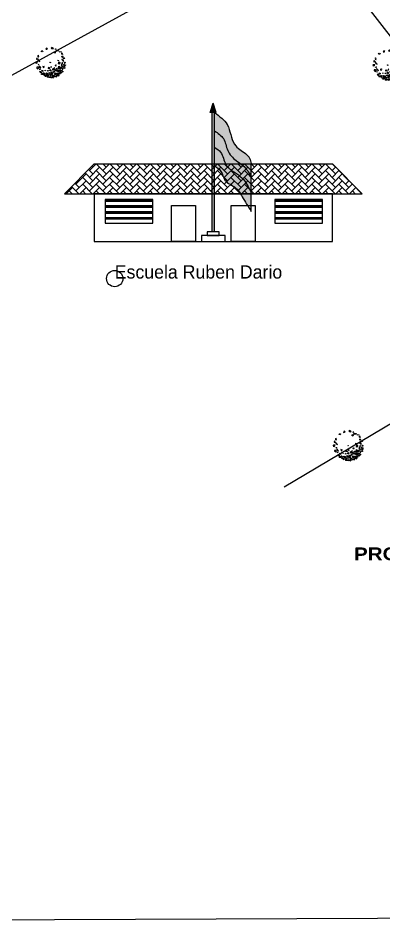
# Model space of a CAD drawing. Extents: x 604418 to 606014, y 1310869 to 1312555.
# Drawn here: x 605652.2 to 605706, y 1310911 to 1311044.6 of the extents above; entities that cross this region are included whole.
import ezdxf

# ---------------------------------------------------------------- set-up
doc = ezdxf.new("R2010")
doc.units = 0
doc.header["$MEASUREMENT"] = 0
doc.layers.get('0').update_dxf_attribs({"color": 10})
doc.layers.add('Camino', color=43, linetype='Continuous', lineweight=15)
doc.layers.add('Casas', color=47, linetype='Continuous', lineweight=25)
for name, color, linetype in [('INFO', 4, 'Continuous'), ('LANDSCAPE', 94, 'Continuous'), ('SIMBOLOS', 7, 'Continuous'), ('SITIOS_INTERES_CN', 7, 'Continuous'), ('TEXTO', 2, 'Continuous'), ('VPORTS', 7, 'Continuous')]:
    doc.layers.add(name, color=color, linetype=linetype)
doc.styles.add('ARIAL', font='')
doc.styles.add('ATTR', font='romans.shx', dxfattribs={"width": 0.8, "height": 0.7})
doc.styles.get('ARIAL').set_extended_font_data('Arial Black', bold=True)
doc.linetypes.add('RAYAXXX', pattern='A,0.8,["XXX",Standard,S=0.08,R=0,X=0,Y=-0.04],-0.22', length=1.02)
pattern_1 = [(0, (-972984.01644, -2512526.4923), (0, 0.87657768338), []), (0, (-972984.01644, -2512526.3827), (0, 0.87657768338), []), (0, (-972984.01644, -2512526.2731), (0, 0.87657768338), [])]

# ---------------------------------------------------------------- blocks, each defined once
blk = doc.blocks.new('SIMBOLOS_N_41')
at = {"layer": 'SIMBOLOS', "color": 0}
blk.add_circle((0, 0), 3, dxfattribs=at)
blk = doc.blocks.new('A$C70497720')
at = {"layer": 'Camino', "linetype": 'Continuous'}
for color, points in [(2, [(0, 13.32), (-0.44, 11.92), (-0.18, 11.92), (0.18, 11.92), (0.44, 11.92)]), (256, [(0.18, 11.92), (-0.18, 11.92), (-0.18, -5.61), (0.18, -5.61)])]:
    blk.add_hatch(color=color, dxfattribs=at).paths.add_polyline_path(points)
h = blk.add_hatch(color=5, dxfattribs=at)
edge = h.paths.add_edge_path()
edge.add_spline(control_points=[(5.58, 4.43), (5.52, 4.7), (5.31, 5.61), (4.09, 6.29), (2.57, 7.68), (2.52, 10.27), (0.91, 11.4), (0.18, 11.92)], knot_values=[0, 0, 0, 0, 0.83026, 2.725036, 3.843481, 6.916055, 9.494105, 9.494105, 9.494105, 9.494105], degree=3, periodic=0)
edge.add_line((0.18, 11.92), (0.18, 9.23))
edge.add_spline(control_points=[(0.18, 9.23), (0.68, 8.9), (1.74, 8.22), (1.94, 6.24), (3.12, 4.96), (4.63, 4.09), (5.21, 3.15), (5.57, 2.56)], knot_values=[0, 0, 0, 0, 1.725499, 3.574944, 5.511365, 6.722625, 8.746062, 8.746062, 8.746062, 8.746062], degree=3, periodic=0)
edge.add_line((5.57, 2.56), (5.58, 4.43))
h = blk.add_hatch(color=7, dxfattribs=at)
edge = h.paths.add_edge_path()
edge.add_spline(control_points=[(5.57, 2.56), (5.21, 3.15), (4.63, 4.09), (3.12, 4.96), (1.94, 6.24), (1.74, 8.22), (0.68, 8.9), (0.18, 9.23)], knot_values=[0, 0, 0, 0, 2.023437, 3.234697, 5.171119, 7.020563, 8.746062, 8.746062, 8.746062, 8.746062], degree=3, periodic=0)
edge.add_line((0.18, 9.23), (0.18, 6.83))
edge.add_spline(control_points=[(0.18, 6.83), (0.52, 6.61), (1.42, 6.03), (1.59, 4.22), (3.02, 3.21), (4.6, 2.16), (5.19, 0.95), (5.57, 0.17)], knot_values=[0, 0, 0, 0, 1.170276, 3.09532, 4.81941, 6.200125, 8.743699, 8.743699, 8.743699, 8.743699], degree=3, periodic=0)
edge.add_line((5.57, 0.17), (5.57, 2.56))
h = blk.add_hatch(color=5, dxfattribs=at)
edge = h.paths.add_edge_path()
edge.add_spline(control_points=[(5.57, 0.17), (5.19, 0.95), (4.6, 2.16), (3.02, 3.21), (1.59, 4.22), (1.42, 6.03), (0.52, 6.61), (0.18, 6.83)], knot_values=[0, 0, 0, 0, 2.543575, 3.924289, 5.64838, 7.573424, 8.743699, 8.743699, 8.743699, 8.743699], degree=3, periodic=0)
edge.add_line((0.18, 6.83), (0.18, 4.07))
edge.add_spline(control_points=[(0.18, 4.07), (0.54, 3.85), (1.32, 3.37), (1.57, 1.65), (3.39, 1.09), (4.39, -0.74), (5.12, -1.89), (5.57, -2.59)], knot_values=[0, 0, 0, 0, 1.23061, 2.638736, 4.614147, 6.20753, 8.726821, 8.726821, 8.726821, 8.726821], degree=3, periodic=0)
edge.add_line((5.57, -2.59), (5.57, 0.17))
at = {"layer": 'Casas'}
h = blk.add_hatch(dxfattribs=at)
h.set_pattern_fill('AR-HBONE', color=256, scale=0.175316, style=0)
h.set_pattern_definition([(45, (-972976.2348, -2512533.5764), (8e-17, 0.99173443864), [2.1037864401, -0.7012621467]), (135, (-972975.7389, -2512533.0805), (8e-17, 0.99173443864), [2.1037864401, -0.7012621467])])
h.paths.add_polyline_path([(-17.53, 4.38), (-21.91, 0), (21.91, 0), (17.53, 4.38)])
h = blk.add_hatch(dxfattribs=at)
h.set_pattern_fill('PLAST', color=256, scale=3.506311, style=0)
h.set_pattern_definition(pattern_1)
h.paths.add_polyline_path([(-15.89, -4.35), (-8.87, -4.35), (-8.87, -0.84), (-15.89, -0.84)])
h = blk.add_hatch(dxfattribs=at)
h.set_pattern_fill('PLAST', color=256, scale=3.506311, style=0)
h.set_pattern_definition(pattern_1)
h.paths.add_polyline_path([(16.05, -4.35), (16.05, -0.84), (9.03, -0.84), (9.03, -4.35)])
at = {"layer": 'Camino', "linetype": 'Continuous'}
blk.add_lwpolyline([(0, -7.01), (-0.88, -7.01)], dxfattribs=at)
for points in [[(0.18, 11.92), (2.05, 10.15), (3.13, 7.28), (3.92, 6.49), (5.33, 5.22), (5.58, 4.43)], [(0.18, 9.23), (1.49, 8.1), (2.12, 6.37), (3.36, 4.88), (4.34, 4.17), (5.57, 2.56)]]:
    blk.add_spline(points, degree=3, dxfattribs=at)
at = {"layer": 'Casas'}
for points in [[(-0.18, -5.61), (-0.18, 11.92)], [(0.18, -5.61), (0.18, 11.92)], [(-17.53, 4.38), (-21.91, 0)], [(-17.53, 4.38), (17.53, 4.38)], [(17.53, 4.38), (21.91, 0)], [(-21.91, 0), (21.91, 0)]]:
    blk.add_lwpolyline(points, dxfattribs=at)
for points in [[(-17.53, -7.01), (17.53, -7.01), (17.53, 0), (-17.53, 0)], [(-15.89, -0.84), (-15.89, -4.35), (-8.87, -4.35), (-8.87, -0.84)], [(9.03, -0.84), (9.03, -4.35), (16.05, -4.35), (16.05, -0.84)], [(-6.14, -7.01), (-6.14, -1.75), (-2.63, -1.75), (-2.63, -7.01)], [(2.63, -7.01), (2.63, -1.75), (6.14, -1.75), (6.14, -7.01)], [(-1.75, -6.14), (-1.75, -7.01), (1.75, -7.01), (1.75, -6.14)], [(-0.88, -6.14), (0.88, -6.14), (0.88, -5.61), (-0.88, -5.61)]]:
    blk.add_lwpolyline(points, close=True, dxfattribs=at)
at = {"layer": 'INFO'}
for points in [[(-0.44, 11.92), (0, 13.32)], [(0.44, 11.92), (0, 13.32)], [(-0.18, 11.92), (-0.44, 11.92)], [(0.18, 11.92), (-0.18, 11.92)], [(0.18, 11.92), (0.44, 11.92)], [(5.57, -2.59), (5.57, 0.17), (5.57, 2.56), (5.58, 4.43)], [(0, -7.01), (0.88, -7.01)]]:
    blk.add_lwpolyline(points, dxfattribs=at)
for points in [[(0.18, 11.92), (2.05, 10.15), (3.13, 7.28), (3.92, 6.49), (5.33, 5.22), (5.58, 4.43)], [(0.18, 9.23), (1.49, 8.1), (2.12, 6.37), (3.36, 4.88), (4.34, 4.17), (5.57, 2.56)], [(0.18, 6.83), (1.08, 6.09), (1.85, 4.32), (3.11, 3.15), (4.21, 2.32), (5.57, 0.17)], [(0.18, 4.07), (1.13, 3.29), (1.72, 2.01), (3.31, 0.84), (4.25, -0.45), (5.57, -2.59)]]:
    blk.add_spline(points, degree=3, dxfattribs=at)
blk = doc.blocks.new('DEC1')
for points in [[(-44.561383, 31.831348), (-39.273253, 31.705098), (-39.604093, 34.382268), (-36.824663, 35.356908), (-40.368063, 38.431048), (-41.276543, 35.116178)], [(-38.104163, 42.886048), (-35.982343, 39.207198), (-33.437553, 39.947208), (-31.223573, 43.364378)], [(-31.801213, 37.372358), (-27.415503, 38.148518), (-25.333863, 42.636518), (-27.944843, 42.431948), (-29.220293, 39.953298)], [(-27.902623, 48.490098), (-28.642653, 45.945318), (-26.266303, 45.915268), (-25.694743, 47.690008)], [(-22.482173, 47.292998), (-22.915303, 48.664658), (-25.556323, 50.836408), (-20.701343, 52.081818), (-20.707443, 47.864548)], [(-17.061733, 46.095918), (-21.688173, 40.867878), (-18.577893, 39.165388), (-13.789101, 40.946228), (-14.889992, 43.454908), (-16.965533, 43.184148)], [(-17.825703, 50.144688), (-15.340965, 55.637398), (-11.893769, 55.475018), (-12.802246, 52.160138), (-14.540878, 53.429518), (-15.347061, 51.420148), (-14.679306, 50.283108)], [(-12.70607, 49.248398), (-13.313744, 45.632738), (-10.937401, 45.602688), (-9.258873, 49.086028)], [(-10.286347, 57.002498), (-6.636353, 53.173978), (-4.977264, 55.300948), (-2.322731, 54.024758), (-2.654549, 58.704078), (-5.640907, 57.002498)], [(-7.299988, 42.539188), (-9.290886, 39.136068), (-5.640907, 37.859878), (-3.981812, 39.136068)], [(-2.654549, 51.047028), (-4.645447, 48.494678), (-3.318176, 45.091538), (-1.990913, 46.793108)], [(2.322716, 47.218508), (-1.327278, 43.815368), (-0.66365, 40.412228), (3.318161, 37.009098), (6.636337, 38.710668), (2.654526, 40.837618), (5.309077, 44.666158)], [(2.096443, 60.253408), (0.995445, 56.151728), (3.318161, 54.875548), (7.299967, 55.726328)], [(2.654526, 51.897798), (6.304517, 49.345458), (10.949967, 51.047028), (8.959067, 52.748598), (6.304517, 51.897798)], [(10.949967, 39.136068), (9.622697, 36.158308), (10.618147, 33.605958), (10.949967, 36.158308)], [(13.272677, 57.002498), (10.949967, 55.726328), (12.609047, 54.024758), (14.268137, 54.875548)], [(19.245397, 47.643888), (12.277227, 47.218508), (13.272677, 43.815368), (17.918117, 41.688418), (18.913577, 44.240768), (17.254487, 45.516938)], [(15.927217, 35.307528), (16.922667, 29.777438), (14.268137, 28.075868), (17.918117, 26.799688), (19.245397, 31.479008)], [(16.259037, 52.323198), (16.922667, 53.599378), (16.590857, 57.002498), (20.904477, 54.450148), (17.918117, 51.472418)], [(21.568117, 51.047028), (27.209017, 53.173978), (29.531737, 50.621628), (26.545377, 48.920058), (26.213557, 51.047028), (24.222657, 50.196248), (23.890837, 48.920058)], [(24.554477, 46.793108), (21.568117, 44.666158), (23.227197, 42.964588), (26.877177, 44.240768)], [(23.890837, 30.202838), (21.568117, 37.009098), (25.218107, 32.329788)], [(25.549927, 37.859878), (32.186277, 39.561448), (34.177167, 43.389968), (33.181717, 35.307528), (29.199917, 34.882128)], [(31.522627, 48.069288), (29.863537, 46.367708), (28.536287, 43.389968), (32.186277, 45.516938)], [(36.831707, 44.240768), (35.836257, 42.539188), (37.163527, 41.263018), (40.481707, 41.688418)], [(37.495347, 38.285278), (35.836257, 35.732928), (38.158977, 34.031358), (41.477157, 34.031358), (38.158977, 35.307528)], [(40.813507, 40.412228), (40.481707, 39.136068), (42.804427, 37.434478), (45.458957, 37.859878)], [(-52.427143, -0.850769), (-55.081683, 0.4254), (-56.077133, -5.104706), (-55.081683, -6.380875), (-50.436243, -6.380875), (-51.099873, -5.104706), (-53.754413, -4.253914)], [(-52.427143, 19.568028), (-50.104423, 20.844198), (-46.786243, 17.441068), (-49.108973, 14.888718), (-53.754413, 14.463338), (-54.418043, 17.441068)], [(-48.445333, 5.530108), (-46.786243, 3.828518), (-44.795343, 5.104708)], [(-45.127153, 9.784018), (-44.463523, 14.463338), (-38.490813, 18.717258), (-39.818083, 15.739508)], [(-42.472623, 24.672728), (-44.131713, 23.396548), (-42.804433, 22.971158)], [(-32.518103, 32.329788), (-36.831723, 28.075868), (-31.854473, 28.926648)], [(-30.195383, 13.187148), (-28.536293, 17.866458), (-25.218123, 16.164898), (-26.213573, 13.187148), (-27.872663, 14.463338)], [(-22.563583, 30.628218), (-22.563583, 28.501248), (-21.568133, 29.352038)], [(-12.277245, 32.755178), (-14.599968, 30.628218), (-13.604515, 29.777438), (-11.2818, 30.628218)], [(-5.640907, 20.844198), (-7.963623, 18.291858), (-11.2818, 20.418808), (-11.2818, 22.120378), (-7.963623, 20.844198), (-4.313629, 22.971158)], [(-1.990913, 33.180578), (-4.977264, 30.628218), (-3.318176, 27.225088), (-0.99546, 30.202838)], [(-0.66365, 1.276169), (-2.322731, 0.4254), (-1.327278, -0.425384), (0, 0)], [(-0.66365, 18.717258), (0.663628, 19.142638), (1.659081, 17.441068), (-0.66365, 16.590288)], [(6.636337, 30.628218), (6.304517, 25.523518), (13.272677, 21.269598), (14.931767, 22.120378), (9.290877, 25.098128), (12.277227, 29.352038)], [(18.581767, 15.739508), (16.922667, 13.187148), (19.245397, 11.060198), (21.236297, 11.910978), (19.577217, 13.612548)], [(21.568117, 28.075868), (20.240847, 25.098128), (22.231747, 24.247348), (23.890837, 25.948898)], [(29.531737, 34.031358), (28.536287, 31.053608), (36.499887, 31.479008), (33.181717, 34.456738)], [(29.863537, 27.650488), (28.536287, 22.971158), (30.527177, 17.441068), (32.186277, 20.418808), (29.863537, 22.120378)], [(29.531737, 7.231658), (31.854457, 4.679318), (32.186277, 0), (35.504437, 3.403137), (33.513537, 9.784018)], [(35.504437, 27.650488), (36.168077, 22.120378), (39.154437, 21.694998), (40.813507, 23.821948)], [(40.481707, 17.015668), (43.799877, 11.910978), (41.477157, 8.507848), (41.145337, 11.910978)], [(44.795317, 26.374298), (42.804427, 28.075868), (42.472607, 29.777438), (43.799877, 31.053608), (46.454417, 29.352038)], [(46.454417, 20.844198), (44.463497, 22.120378), (42.472607, 21.269598), (42.804427, 19.568028), (45.458957, 19.142638)], [(46.454417, 6.380878), (46.122607, 4.679318), (43.468057, 5.104708), (43.799877, 7.657058)], [(49.440767, 0.4254), (49.772577, -4.679306), (43.799877, -7.231651), (47.449857, -3.828529)], [(49.772577, 26.799688), (48.445307, 25.098128), (50.436227, 23.396548), (53.754397, 25.523518)], [(48.777127, 16.164898), (48.445307, 12.761768), (50.768037, 11.060198), (52.095307, 13.187148)], [(51.099847, 20.418808), (52.095307, 16.590288), (56.077117, 13.187148), (54.418027, 17.866458)], [(52.095307, 5.955488), (54.086217, 3.403137), (55.745307, 4.679318), (54.418027, 8.082458)], [(-50.768053, -17.015672), (-50.436243, -19.993412), (-52.427143, -19.568022), (-52.758963, -16.590282)], [(-47.449883, -17.015672), (-46.454433, -9.784004), (-41.145353, -6.806266), (-44.131713, -11.06018)], [(-45.458983, -31.478992), (-46.786243, -26.799672), (-44.463523, -23.396552), (-43.468073, -26.374292), (-44.463523, -28.075852)], [(20.572657, -34.456732), (16.922667, -37.859872), (18.249947, -39.986832), (21.236297, -38.285262)], [(30.195357, -3.828529), (28.536287, -5.53009), (29.863537, -6.806266)], [(47.118057, -15.739494), (45.127137, -17.866462), (46.122607, -22.120372), (48.445307, -19.568022)], [(48.113497, -26.799672), (45.127137, -28.501252), (45.458957, -32.755162), (47.118057, -30.202822)], [(50.436227, -9.784004), (51.099847, -13.187141), (53.754397, -13.187141), (55.413487, -10.634796), (53.090757, -11.06018)], [(-28.204473, -43.389972), (-32.518103, -44.240752), (-30.195383, -47.218492), (-26.545393, -46.367702)], [(-11.2818, -55.300932), (-13.936333, -51.472412), (-10.286347, -51.472412), (-7.963623, -52.323192)], [(9.622697, -56.151712), (6.304517, -54.024762), (8.295417, -52.748592), (8.959067, -53.173982), (12.277227, -53.173982), (12.277227, -51.472412), (15.595407, -51.897802), (14.268137, -54.024762)], [(22.563567, -50.621622), (25.218107, -49.770842), (22.563567, -48.069272)], [(24.554477, -39.561442), (23.890837, -40.837612), (27.872647, -44.666142), (34.508987, -42.539172), (32.186277, -40.412222), (27.872647, -41.688402)], [(38.158977, -36.583692), (38.822617, -39.136042), (45.127137, -37.434482)]]:
    blk.add_lwpolyline(points, close=True)
at = {"style": 'ATTR', "width": 0.8, "flags": 9}
blk.add_attdef('ESTCODE', (0, 0), '', height=0.7, dxfattribs=at)

msp = doc.modelspace()

# ---------------------------------------------------------------- linework, layer by layer
at = {"ltscale": 0.25}
msp.add_lwpolyline([(606013.76, 1310913.53), (605408.21, 1310911.04), (605408.21, 1311284.99), (606013.76, 1311287.48)], close=True, dxfattribs=at)
at = {"layer": 'VPORTS', "color": 251, "linetype": 'RAYAXXX', "ltscale": 10}
for p, q in [((605694.11, 1311059.7), (605642.68, 1311031.5)), ((605737.23, 1311002.93), (605691.35, 1310975.67))]:
    msp.add_line(p, q, dxfattribs=at)
msp.add_arc((608417.06, 1313152.58), 3435.07, 217.77399, 220.19708, dxfattribs=at)

# ---------------------------------------------------------------- block references
at = {"lineweight": 20}
msp.add_blockref('A$C70497720', (605680.9, 1311018.79), dxfattribs=at)
at = {"layer": 'LANDSCAPE', "color": 8, "lineweight": 20, "xscale": -0.03841464664435604, "yscale": 0.03841464664558333, "zscale": 0.03841464664501817, "rotation": 184.5175679205783}
for p in [(605656.96, 1311038.09), (605706.6, 1311037.71), (605700.76, 1310981.79)]:
    msp.add_blockref('DEC1', p, dxfattribs=at)
at = {"layer": 'SITIOS_INTERES_CN', "color": 7}
ref = msp.add_blockref('SIMBOLOS_N_41', (605666.4, 1311006.32), dxfattribs=dict(at, xscale=0.4, yscale=0.4, zscale=0.4))
ref.add_attrib('Nombre del Sitio ', 'Escuela Ruben Dario', (605666.4, 1311006.32), dxfattribs={"color": 7, "height": 1.95, "flags": 8})

# ---------------------------------------------------------------- texts
at = {"layer": 'TEXTO', "color": 8, "style": 'ARIAL'}
msp.add_text('PROPIEDAD PRIVADA', height=1.9006, rotation=0.2882, dxfattribs=at).set_placement((605701.59, 1310964.89))

doc.saveas('drawing.dxf')
